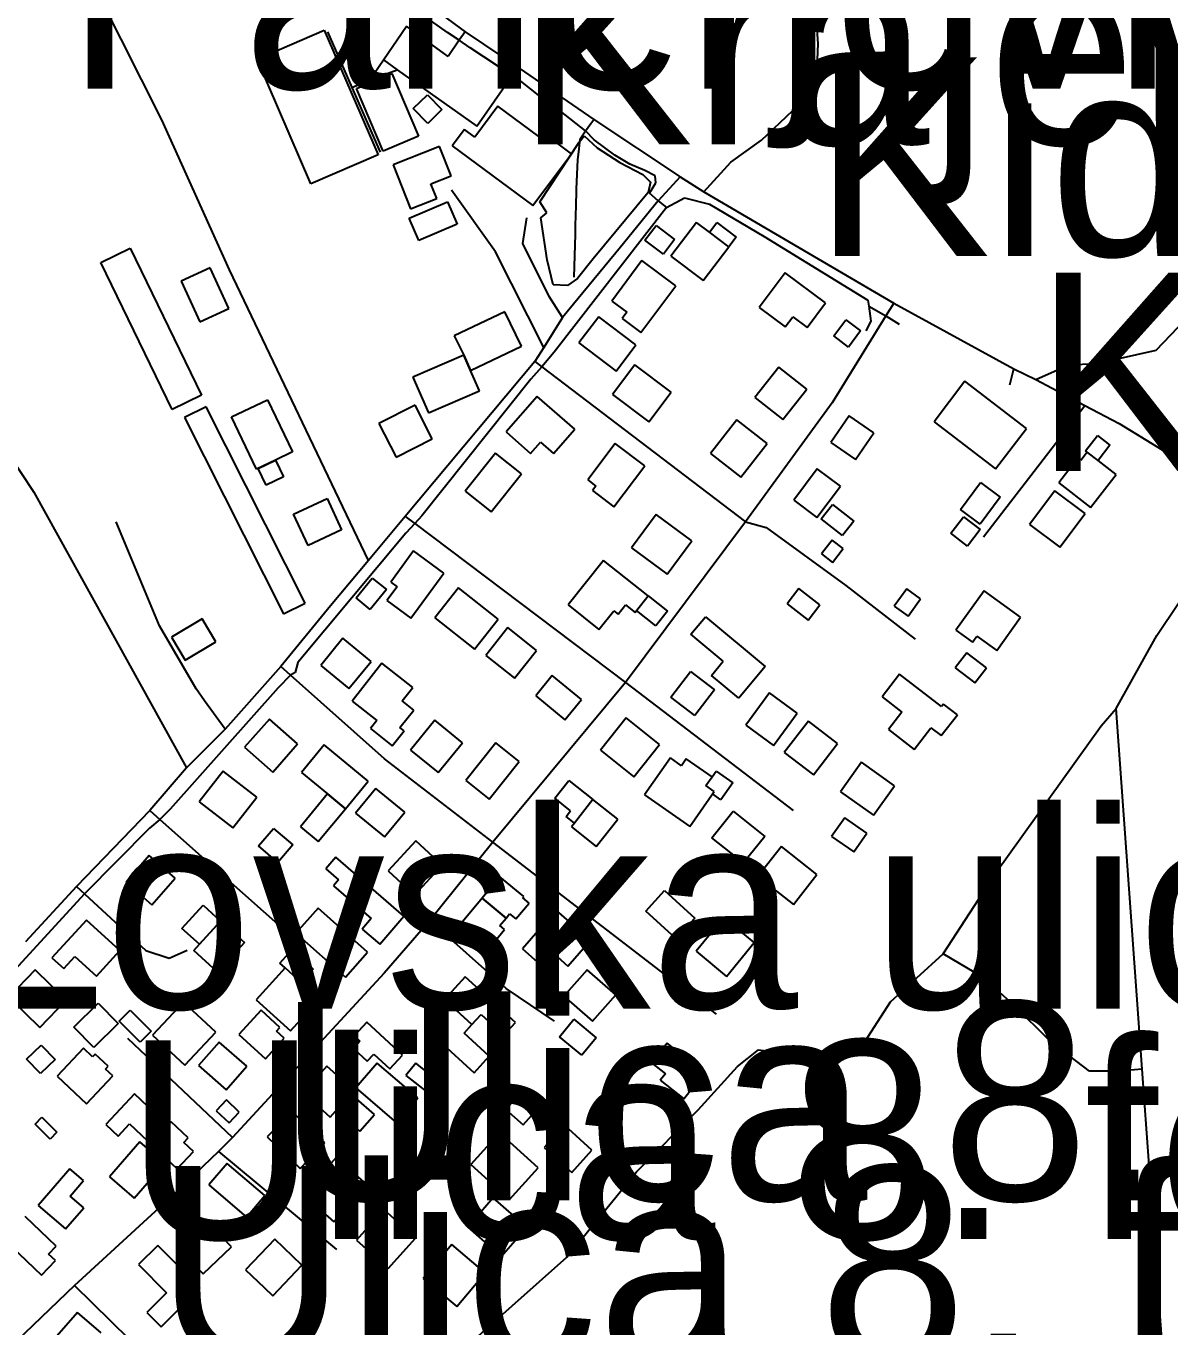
# Model space of a CAD drawing. Extents: x -8864 to 13231, y -7697 to 8949.
# Drawn here: x 2082.3 to 2439.8, y -1918.6 to -1512 of the extents above; entities that cross this region are included whole.
import ezdxf

# ---------------------------------------------------------------- set-up
doc = ezdxf.new("R2010")
doc.units = 0
for name, color, linetype in [('OSM_BUILDING_BARN', 9, 'CONTINUOUS'), ('OSM_BUILDING_GARAGE', 9, 'CONTINUOUS'), ('OSM_BUILDING_GREENHOUSE', 9, 'CONTINUOUS'), ('OSM_BUILDING_HOUSE', 9, 'CONTINUOUS'), ('OSM_BUILDING_ROOF', 9, 'CONTINUOUS'), ('OSM_BUILDING_YES', 9, 'CONTINUOUS'), ('OSM_HIGHWAY_FOOTWAY', 8, 'CONTINUOUS'), ('OSM_HIGHWAY_LIVING_STREET', 8, 'CONTINUOUS'), ('OSM_HIGHWAY_PATH', 8, 'CONTINUOUS'), ('OSM_HIGHWAY_RESIDENTIAL', 8, 'CONTINUOUS'), ('OSM_HIGHWAY_SERVICE', 8, 'CONTINUOUS'), ('OSM_HIGHWAY_TERTIARY', 8, 'CONTINUOUS'), ('OSM_HIGHWAY_TRACK', 8, 'CONTINUOUS'), ('OSM_LABELS', 8, 'CONTINUOUS'), ('OSM_LEISURE_PITCH', 3, 'CONTINUOUS'), ('OSM_LEISURE_PLAYGROUND', 3, 'CONTINUOUS'), ('OSM_LEISURE_SWIMMING_POOL', 3, 'CONTINUOUS')]:
    doc.layers.add(name, color=color, linetype=linetype)

msp = doc.modelspace()

# ---------------------------------------------------------------- linework, layer by layer
at = {"layer": 'OSM_BUILDING_BARN'}
for p, q in [((2176.501005, -1752.020623), (2168.040054, -1762.272795)), ((2182.082935, -1756.635212), (2176.501005, -1752.020623)), ((2173.621985, -1766.887384), (2182.082935, -1756.635212)), ((2168.040054, -1762.272795), (2173.621985, -1766.887384))]:
    msp.add_line(p, q, dxfattribs=at)
at = {"layer": 'OSM_BUILDING_GARAGE'}
for p, q in [((2202.029338, -1572.118351), (2214.043122, -1566.981145)), ((2214.043122, -1566.981145), (2217.014026, -1573.930828)), ((2205.000242, -1579.068034), (2202.029338, -1572.118351)), ((2217.014026, -1573.930828), (2205.000242, -1579.068034)), ((2275.720005, -1578.912361), (2279.196269, -1574.33113)), ((2279.196269, -1574.33113), (2284.992594, -1578.734449)), ((2281.508673, -1583.31568), (2275.720005, -1578.912361)), ((2284.992594, -1578.734449), (2281.508673, -1583.31568)), ((2334.747577, -1608.901633), (2338.499491, -1603.864502)), ((2338.499491, -1603.864502), (2343.1243, -1607.300426)), ((2339.364729, -1612.348675), (2334.747577, -1608.901633)), ((2343.1243, -1607.300426), (2339.364729, -1612.348675)), ((2413.42293, -1644.739757), (2417.113589, -1639.980615)), ((2417.113589, -1639.980615), (2421.010986, -1642.993997)), ((2413.981889, -1645.173418), (2413.42293, -1644.739757)), ((2417.320327, -1647.764259), (2413.981889, -1645.173418)), ((2421.010986, -1642.993997), (2417.320327, -1647.764259)), ((2154.854754, -1650.277265), (2160.214632, -1647.708662)), ((2157.335612, -1655.470068), (2154.854754, -1650.277265)), ((2160.214632, -1647.708662), (2162.703147, -1652.901465)), ((2162.703147, -1652.901465), (2157.335612, -1655.470068)), ((2334.196275, -1672.694162), (2330.919092, -1676.997406)), ((2337.672539, -1675.351721), (2334.196275, -1672.694162)), ((2330.919092, -1676.997406), (2334.387699, -1679.654964)), ((2334.387699, -1679.654964), (2337.672539, -1675.351721)), ((2185.444344, -1690.70774), (2190.474973, -1684.547541)), ((2190.474973, -1684.547541), (2194.908358, -1688.161376)), ((2189.877729, -1694.332695), (2185.444344, -1690.70774)), ((2194.908358, -1688.161376), (2189.877729, -1694.332695)), ((2273.108979, -1694.66628), (2276.730725, -1690.118407)), ((2276.730725, -1690.118407), (2282.718474, -1694.888669)), ((2357.557686, -1687.894508), (2353.622004, -1693.320821)), ((2361.891531, -1691.052444), (2357.557686, -1687.894508)), ((2357.955849, -1696.467637), (2361.891531, -1691.052444)), ((2279.096728, -1699.436542), (2273.108979, -1694.66628)), ((2282.718474, -1694.888669), (2279.096728, -1699.436542)), ((2353.622004, -1693.320821), (2357.955849, -1696.467637)), ((2376.294289, -1707.898476), (2372.726141, -1712.579782)), ((2382.435178, -1712.579782), (2376.294289, -1707.898476)), ((2283.828735, -1721.720005), (2289.931339, -1713.769568)), ((2289.931339, -1713.769568), (2297.427511, -1719.518346)), ((2372.726141, -1712.579782), (2378.859373, -1717.261089)), ((2378.859373, -1717.261089), (2382.435178, -1712.579782)), ((2297.427511, -1719.518346), (2291.324907, -1727.468783)), ((2291.324907, -1727.468783), (2283.828735, -1721.720005)), ((2294.785857, -1749.418661), (2296.692442, -1746.694386)), ((2296.692442, -1746.694386), (2297.963499, -1744.881908)), ((2297.963499, -1744.881908), (2303.177895, -1748.540221)), ((2297.366256, -1751.231139), (2294.785857, -1749.418661)), ((2296.845582, -1751.976145), (2297.366256, -1751.231139)), ((2299.479579, -1753.821981), (2296.845582, -1751.976145)), ((2303.177895, -1748.540221), (2299.479579, -1753.821981)), ((2275.949714, -1788.603754), (2281.814952, -1782.176687)), ((2281.814952, -1782.176687), (2291.263651, -1790.805413)), ((2131.018611, -1794.041185), (2137.603604, -1786.769037)), ((2137.603604, -1786.769037), (2143.085994, -1791.728331)), ((2285.398413, -1797.23248), (2275.949714, -1788.603754)), ((2143.085994, -1791.728331), (2136.501, -1799.000479)), ((2291.263651, -1790.805413), (2285.398413, -1797.23248)), ((2136.501, -1799.000479), (2131.018611, -1794.041185)), ((2161.608201, -1804.927169), (2165.367772, -1800.768479)), ((2165.367772, -1800.768479), (2171.998707, -1806.761885)), ((2163.246792, -1806.406061), (2161.608201, -1804.927169)), ((2168.239136, -1810.920575), (2163.246792, -1806.406061)), ((2171.998707, -1806.761885), (2168.239136, -1810.920575)), ((2097.182466, -1824.908897), (2104.785836, -1817.40324)), ((2104.785836, -1817.40324), (2111.056894, -1823.774709)), ((2111.424428, -1823.063061), (2114.847093, -1819.616019)), ((2114.847093, -1819.616019), (2121.416772, -1826.143161)), ((2103.461181, -1831.269247), (2097.182466, -1824.908897)), ((2111.056894, -1823.774709), (2103.461181, -1831.269247)), ((2117.994107, -1829.590204), (2111.424428, -1823.063061)), ((2248.9589, -1827.92228), (2253.476511, -1822.44037)), ((2253.476511, -1822.44037), (2260.459666, -1828.189147)), ((2121.416772, -1826.143161), (2117.994107, -1829.590204)), ((2255.942055, -1833.682177), (2248.9589, -1827.92228)), ((2260.459666, -1828.189147), (2255.942055, -1833.682177)), ((2082.450459, -1834.92756), (2087.021669, -1830.502002)), ((2087.021669, -1830.502002), (2091.340199, -1834.983157)), ((2086.776646, -1839.397596), (2082.450459, -1834.92756)), ((2091.340199, -1834.983157), (2086.776646, -1839.397596)), ((2144.908352, -1847.63714), (2141.715396, -1851.017466)), ((2148.912947, -1851.428887), (2144.908352, -1847.63714)), ((2185.497943, -1847.19236), (2180.942047, -1852.429641)), ((2191.179414, -1852.140535), (2185.497943, -1847.19236)), ((2141.715396, -1851.017466), (2145.719991, -1854.809213)), ((2145.719991, -1854.809213), (2148.912947, -1851.428887)), ((2180.942047, -1852.429641), (2186.631174, -1857.377816)), ((2186.631174, -1857.377816), (2191.179414, -1852.140535))]:
    msp.add_line(p, q, dxfattribs=at)
at = {"layer": 'OSM_BUILDING_GREENHOUSE'}
for p, q in [((2105.666388, -1585.928761), (2114.847093, -1581.469844)), ((2114.847093, -1581.469844), (2137.128872, -1627.382229)), ((2127.948166, -1631.841146), (2105.666388, -1585.928761)), ((2137.128872, -1627.382229), (2127.948166, -1631.841146)), ((2138.537754, -1631.040543), (2131.822593, -1634.420868)), ((2169.479565, -1692.375664), (2138.537754, -1631.040543)), ((2131.822593, -1634.420868), (2162.764403, -1695.767109)), ((2162.764403, -1695.767109), (2169.479565, -1692.375664))]:
    msp.add_line(p, q, dxfattribs=at)
at = {"layer": 'OSM_BUILDING_HOUSE'}
for p, q in [((2291.860895, -1573.408212), (2283.851706, -1583.938372)), ((2295.842519, -1576.432714), (2291.860895, -1573.408212)), ((2301.914495, -1581.058423), (2295.842519, -1576.432714)), ((2293.905306, -1591.588583), (2301.914495, -1581.058423)), ((2274.778198, -1585.317189), (2265.344812, -1598.00453)), ((2285.337158, -1593.17867), (2274.778198, -1585.317189)), ((2283.851706, -1583.938372), (2293.905306, -1591.588583)), ((2319.540837, -1589.164533), (2311.455078, -1600.006038)), ((2332.098265, -1598.538265), (2319.540837, -1589.164533)), ((2274.479576, -1607.778564), (2285.337158, -1593.17867)), ((2265.344812, -1598.00453), (2270.046191, -1601.49605)), ((2270.046191, -1601.49605), (2268.621995, -1603.408603)), ((2311.455078, -1600.006038), (2319.571465, -1606.055042)), ((2326.370853, -1606.210715), (2332.098265, -1598.538265)), ((2261.301933, -1602.874868), (2255.092131, -1611.036575)), ((2272.894584, -1611.714864), (2261.301933, -1602.874868)), ((2268.621995, -1603.408603), (2274.479576, -1607.778564)), ((2319.571465, -1606.055042), (2321.929811, -1602.897107)), ((2321.929811, -1602.897107), (2326.370853, -1606.210715)), ((2255.092131, -1611.036575), (2266.684782, -1619.865452)), ((2266.684782, -1619.865452), (2272.894584, -1611.714864)), ((2272.504078, -1617.908422), (2265.543894, -1627.14872)), ((2283.897648, -1626.49267), (2272.504078, -1617.908422)), ((2317.565339, -1618.642308), (2310.092137, -1628.138355)), ((2326.324911, -1625.547513), (2317.565339, -1618.642308)), ((2318.859367, -1635.03244), (2326.324911, -1625.547513)), ((2242.014029, -1627.80477), (2232.335621, -1638.902024)), ((2253.767476, -1638.068062), (2242.014029, -1627.80477)), ((2265.543894, -1627.14872), (2276.937463, -1635.732968)), ((2276.937463, -1635.732968), (2283.897648, -1626.49267)), ((2310.092137, -1628.138355), (2318.859367, -1635.03244)), ((2339.548496, -1633.842655), (2333.798113, -1642.160035)), ((2347.24375, -1639.168892), (2339.548496, -1633.842655)), ((2247.174826, -1645.618197), (2253.767476, -1638.068062)), ((2304.418324, -1635.054679), (2296.179425, -1645.618197)), ((2313.935936, -1642.49362), (2304.418324, -1635.054679)), ((2232.335621, -1638.902024), (2239.977275, -1645.573719)), ((2239.977275, -1645.573719), (2243.063034, -1642.037721)), ((2243.063034, -1642.037721), (2247.174826, -1645.618197)), ((2333.798113, -1642.160035), (2341.485709, -1647.475153)), ((2341.485709, -1647.475153), (2347.24375, -1639.168892)), ((2266.424445, -1642.515859), (2257.833326, -1653.824383)), ((2275.643435, -1649.521139), (2266.424445, -1642.515859)), ((2296.179425, -1645.618197), (2305.697037, -1653.057138)), ((2305.697037, -1653.057138), (2313.935936, -1642.49362)), ((2413.981889, -1645.173418), (2411.945135, -1647.797618)), ((2417.320327, -1647.764259), (2413.981889, -1645.173418)), ((2265.980341, -1662.252958), (2275.643435, -1649.521139)), ((2329.517867, -1650.37734), (2322.220776, -1660.162494)), ((2336.791987, -1655.814772), (2329.517867, -1650.37734)), ((2410.988014, -1647.063731), (2405.030892, -1654.747301)), ((2411.945135, -1647.797618), (2410.988014, -1647.063731)), ((2422.986484, -1652.156459), (2417.320327, -1647.764259)), ((2257.833326, -1653.824383), (2260.398411, -1655.781414)), ((2415.000265, -1662.464229), (2422.986484, -1652.156459)), ((2260.398411, -1655.781414), (2259.318778, -1657.204709)), ((2259.318778, -1657.204709), (2265.980341, -1662.252958)), ((2329.487239, -1665.588806), (2336.791987, -1655.814772)), ((2403.867033, -1657.271426), (2395.949727, -1667.790466)), ((2413.26979, -1664.343423), (2403.867033, -1657.271426)), ((2405.030892, -1654.747301), (2415.000265, -1662.464229)), ((2165.865475, -1664.576932), (2176.347866, -1659.684356)), ((2176.347866, -1659.684356), (2180.911419, -1669.45839)), ((2322.220776, -1660.162494), (2329.487239, -1665.588806)), ((2170.421372, -1674.350966), (2165.865475, -1664.576932)), ((2279.180955, -1664.732605), (2271.508672, -1675.129331)), ((2290.329501, -1672.96103), (2279.180955, -1664.732605)), ((2405.352485, -1674.873583), (2413.26979, -1664.343423)), ((2180.911419, -1669.45839), (2170.421372, -1674.350966)), ((2395.949727, -1667.790466), (2405.352485, -1674.873583)), ((2282.657219, -1683.357755), (2290.329501, -1672.96103)), ((2203.407593, -1676.063368), (2196.248327, -1685.781805)), ((2212.88692, -1683.057529), (2203.407593, -1676.063368)), ((2262.795042, -1679.021153), (2251.715408, -1692.920519)), ((2276.730725, -1690.118407), (2262.795042, -1679.021153)), ((2271.508672, -1675.129331), (2282.657219, -1683.357755)), ((2202.565326, -1697.06809), (2212.88692, -1683.057529)), ((2196.248327, -1685.781805), (2198.254453, -1687.260697)), ((2198.254453, -1687.260697), (2195.092125, -1691.563941)), ((2217.427502, -1687.64988), (2210.08447, -1697.023612)), ((2229.816478, -1697.357197), (2217.427502, -1687.64988)), ((2273.108979, -1694.66628), (2276.730725, -1690.118407)), ((2381.72308, -1688.550559), (2372.848653, -1700.826478)), ((2393.147277, -1696.812342), (2381.72308, -1688.550559)), ((2195.092125, -1691.563941), (2202.565326, -1697.06809)), ((2251.715408, -1692.920519), (2261.355532, -1700.604089)), ((2261.355532, -1700.604089), (2266.026283, -1694.744116)), ((2266.026283, -1694.744116), (2267.373909, -1695.811587)), ((2267.373909, -1695.811587), (2269.671, -1692.931639)), ((2269.671, -1692.931639), (2272.618933, -1695.277852)), ((2272.618933, -1695.277852), (2273.108979, -1694.66628)), ((2137.304982, -1697.257121), (2127.7108, -1703.017019)), ((2141.646483, -1704.484792), (2137.304982, -1697.257121)), ((2210.08447, -1697.023612), (2222.481102, -1706.730929)), ((2222.481102, -1706.730929), (2229.816478, -1697.357197)), ((2385.666418, -1707.164589), (2393.147277, -1696.812342)), ((2127.7108, -1703.017019), (2132.052302, -1710.255808)), ((2181.340209, -1703.350603), (2174.395338, -1711.823657)), ((2190.130409, -1710.578274), (2181.340209, -1703.350603)), ((2232.902236, -1700.025875), (2225.980337, -1708.699079)), ((2241.853233, -1707.175709), (2232.902236, -1700.025875)), ((2372.848653, -1700.826478), (2378.086019, -1704.618225)), ((2378.086019, -1704.618225), (2379.479588, -1702.694553)), ((2379.479588, -1702.694553), (2385.666418, -1707.164589)), ((2132.052302, -1710.255808), (2141.646483, -1704.484792)), ((2234.923676, -1715.848913), (2241.853233, -1707.175709)), ((2183.177882, -1719.040207), (2190.130409, -1710.578274)), ((2193.522446, -1711.178726), (2184.219229, -1722.976508)), ((2203.139599, -1718.77334), (2193.522446, -1711.178726)), ((2225.980337, -1708.699079), (2234.923676, -1715.848913)), ((2174.395338, -1711.823657), (2183.177882, -1719.040207)), ((2246.753693, -1715.026071), (2241.577582, -1721.319703)), ((2255.865485, -1722.542848), (2246.753693, -1715.026071)), ((2355.314195, -1714.59241), (2349.87009, -1721.642169)), ((2368.422925, -1724.722268), (2355.314195, -1714.59241)), ((2199.831788, -1722.965388), (2203.139599, -1718.77334)), ((2184.219229, -1722.976508), (2191.92214, -1729.06999)), ((2203.453535, -1725.823098), (2199.831788, -1722.965388)), ((2241.577582, -1721.319703), (2250.697031, -1728.825361)), ((2250.697031, -1728.825361), (2255.865485, -1722.542848)), ((2349.87009, -1721.642169), (2356.05692, -1726.423551)), ((2199.150318, -1731.282769), (2203.453535, -1725.823098)), ((2356.05692, -1726.423551), (2351.830274, -1731.90546)), ((2368.338698, -1733.795774), (2373.376984, -1727.268632)), ((2369.035482, -1723.921665), (2368.422925, -1724.722268)), ((2373.376984, -1727.268632), (2369.035482, -1723.921665)), ((2158.353989, -1728.614091), (2150.59748, -1737.409609)), ((2167.128875, -1736.364377), (2158.353989, -1728.614091)), ((2191.92214, -1729.06999), (2189.938985, -1731.582995)), ((2189.938985, -1731.582995), (2196.761344, -1736.975949)), ((2200.444346, -1732.305762), (2199.150318, -1731.282769)), ((2210.000243, -1728.958795), (2202.412187, -1738.299169)), ((2218.690902, -1736.019673), (2210.000243, -1728.958795)), ((2269.839453, -1728.236028), (2261.799636, -1738.288049)), ((2280.314186, -1736.609006), (2269.839453, -1728.236028)), ((2351.830274, -1731.90546), (2359.862434, -1738.110137)), ((2359.862434, -1738.110137), (2365.115114, -1731.305008)), ((2365.115114, -1731.305008), (2368.338698, -1733.795774)), ((2196.761344, -1736.975949), (2200.444346, -1732.305762)), ((2150.59748, -1737.409609), (2159.364709, -1745.159896)), ((2159.364709, -1745.159896), (2167.128875, -1736.364377)), ((2175.452, -1736.675723), (2168.346333, -1745.28221)), ((2189.188602, -1748.017605), (2175.452, -1736.675723)), ((2202.412187, -1738.299169), (2211.102846, -1745.360047)), ((2211.102846, -1745.360047), (2218.690902, -1736.019673)), ((2229.10438, -1735.997434), (2219.701622, -1747.761857)), ((2236.447413, -1741.868526), (2229.10438, -1735.997434)), ((2261.799636, -1738.288049), (2272.274369, -1746.672147)), ((2272.274369, -1746.672147), (2280.314186, -1736.609006)), ((2227.052312, -1753.62183), (2236.447413, -1741.868526)), ((2283.683252, -1740.756577), (2275.628121, -1752.265252)), ((2287.151859, -1743.191746), (2283.683252, -1740.756577)), ((2288.644968, -1741.056803), (2287.151859, -1743.191746)), ((2296.692442, -1746.694386), (2288.644968, -1741.056803)), ((2343.415265, -1742.102035), (2336.853243, -1751.320095)), ((2353.706231, -1749.4409), (2343.415265, -1742.102035)), ((2143.859347, -1744.904147), (2136.432088, -1754.478031)), ((2154.380022, -1753.065855), (2143.859347, -1744.904147)), ((2168.346333, -1745.28221), (2176.501005, -1752.020623)), ((2182.082935, -1756.635212), (2189.188602, -1748.017605)), ((2219.701622, -1747.761857), (2227.052312, -1753.62183)), ((2294.785857, -1749.418661), (2296.692442, -1746.694386)), ((2176.501005, -1752.020623), (2182.082935, -1756.635212)), ((2191.585233, -1750.285982), (2185.245263, -1758.047388)), ((2200.658741, -1757.702683), (2191.585233, -1750.285982)), ((2289.724601, -1762.150481), (2297.366256, -1751.231139)), ((2297.366256, -1751.231139), (2294.785857, -1749.418661)), ((2336.853243, -1751.320095), (2347.144209, -1758.64784)), ((2347.144209, -1758.64784), (2353.706231, -1749.4409)), ((2136.432088, -1754.478031), (2146.96042, -1762.639738)), ((2146.96042, -1762.639738), (2154.380022, -1753.065855)), ((2275.628121, -1752.265252), (2289.724601, -1762.150481)), ((2185.245263, -1758.047388), (2194.318771, -1765.464089)), ((2194.318771, -1765.464089), (2200.658741, -1757.702683)), ((2204.157976, -1766.676114), (2195.490287, -1776.094324)), ((2212.358589, -1774.22625), (2204.157976, -1766.676114)), ((2318.399948, -1768.410755), (2311.026288, -1777.773368)), ((2329.479582, -1777.161796), (2318.399948, -1768.410755)), ((2120.811872, -1771.279584), (2113.545408, -1779.585845)), ((2128.912945, -1778.37382), (2120.811872, -1771.279584)), ((2179.073746, -1771.8022), (2175.934389, -1775.438274)), ((2200.406061, -1790.193841), (2179.073746, -1771.8022)), ((2175.934389, -1775.438274), (2179.946641, -1778.896436)), ((2195.490287, -1776.094324), (2203.690901, -1783.63334)), ((2203.690901, -1783.63334), (2212.358589, -1774.22625)), ((2113.545408, -1779.585845), (2121.646481, -1786.680081)), ((2121.646481, -1786.680081), (2128.912945, -1778.37382)), ((2179.946641, -1778.896436), (2178.361648, -1780.731153)), ((2230.398407, -1777.873443), (2224.831791, -1784.545139)), ((2237.871609, -1784.111479), (2230.398407, -1777.873443)), ((2311.026288, -1777.773368), (2322.105921, -1786.513289)), ((2322.105921, -1786.513289), (2329.479582, -1777.161796)), ((2178.361648, -1780.731153), (2190.176351, -1790.905489)), ((2224.831791, -1784.545139), (2218.675588, -1791.928482)), ((2224.831791, -1784.545139), (2232.304993, -1790.783174)), ((2232.304993, -1790.783174), (2224.831791, -1784.545139)), ((2237.550016, -1784.500661), (2237.871609, -1784.111479)), ((2239.517857, -1786.146346), (2237.550016, -1784.500661)), ((2173.530101, -1787.747553), (2166.638829, -1795.542317)), ((2189.050777, -1801.491246), (2173.530101, -1787.747553)), ((2235.398408, -1791.09452), (2239.517857, -1786.146346)), ((2248.009435, -1788.314647), (2237.396877, -1800.390416)), ((2258.706221, -1797.721738), (2248.009435, -1788.314647)), ((2101.187061, -1791.416985), (2090.383078, -1803.237006)), ((2111.615852, -1800.94639), (2101.187061, -1791.416985)), ((2136.501, -1799.000479), (2143.085994, -1791.728331)), ((2143.085994, -1791.728331), (2150.513253, -1798.455624)), ((2190.176351, -1790.905489), (2187.297331, -1794.252456)), ((2192.818005, -1799.000479), (2200.406061, -1790.193841)), ((2218.675588, -1791.928482), (2227.66487, -1799.434139)), ((2230.344809, -1793.140507), (2232.304993, -1790.783174)), ((2232.304993, -1790.783174), (2233.42291, -1789.448835)), ((2233.42291, -1789.448835), (2235.398408, -1791.09452)), ((2166.638829, -1795.542317), (2182.151848, -1809.28601)), ((2187.297331, -1794.252456), (2192.818005, -1799.000479)), ((2227.66487, -1799.434139), (2231.853231, -1794.408129)), ((2231.853231, -1794.408129), (2230.344809, -1793.140507)), ((2104.288133, -1808.974664), (2111.615852, -1800.94639)), ((2134.716927, -1800.968629), (2136.501, -1799.000479)), ((2142.144186, -1807.695922), (2134.716927, -1800.968629)), ((2150.513253, -1798.455624), (2142.144186, -1807.695922)), ((2237.396877, -1800.390416), (2244.755224, -1806.861961)), ((2251.615868, -1805.794489), (2258.706221, -1797.721738)), ((2090.383078, -1803.237006), (2094.06608, -1806.606212)), ((2094.06608, -1806.606212), (2097.542344, -1802.803346)), ((2097.542344, -1802.803346), (2104.288133, -1808.974664)), ((2182.151848, -1809.28601), (2189.050777, -1801.491246)), ((2244.755224, -1806.861961), (2248.277429, -1802.858943)), ((2248.277429, -1802.858943), (2251.615868, -1805.794489)), ((2085.145712, -1807.017633), (2076.876185, -1815.490687)), ((2094.854748, -1816.502561), (2085.145712, -1807.017633)), ((2163.246792, -1806.406061), (2154.242197, -1816.369127)), ((2168.239136, -1810.920575), (2163.246792, -1806.406061)), ((2219.494884, -1809.163695), (2213.024745, -1816.269051)), ((2235.206984, -1823.485602), (2219.494884, -1809.163695)), ((2257.657216, -1806.950916), (2250.406067, -1815.20158)), ((2266.569927, -1814.779039), (2257.657216, -1806.950916)), ((2173.981862, -1816.124498), (2168.239136, -1810.920575)), ((2076.876185, -1815.490687), (2086.577565, -1824.975614)), ((2086.577565, -1824.975614), (2094.854748, -1816.502561)), ((2131.516314, -1817.047416), (2121.830248, -1827.410783)), ((2141.577571, -1826.454507), (2131.516314, -1817.047416)), ((2154.242197, -1816.369127), (2164.977267, -1826.076444)), ((2164.977267, -1826.076444), (2173.981862, -1816.124498)), ((2213.024745, -1816.269051), (2210.367777, -1819.182358)), ((2221.631178, -1824.108294), (2213.024745, -1816.269051)), ((2213.024745, -1816.269051), (2221.631178, -1824.108294)), ((2250.406067, -1815.20158), (2259.318778, -1823.040822)), ((2259.318778, -1823.040822), (2266.569927, -1814.779039)), ((2155.719992, -1819.627138), (2148.821063, -1827.210632)), ((2161.623515, -1824.997853), (2155.719992, -1819.627138)), ((2212.251392, -1820.89476), (2207.718466, -1825.876293)), ((2210.367777, -1819.182358), (2212.251392, -1820.89476)), ((2221.631178, -1824.108294), (2224.494885, -1820.972597)), ((2224.494885, -1820.972597), (2231.600552, -1827.444141)), ((2160.543882, -1826.187639), (2161.623515, -1824.997853)), ((2219.173291, -1826.81033), (2221.631178, -1824.108294)), ((2231.600552, -1827.444141), (2235.206984, -1823.485602)), ((2121.830248, -1827.410783), (2131.891505, -1836.817874)), ((2131.891505, -1836.817874), (2141.577571, -1826.454507)), ((2148.821063, -1827.210632), (2157.136531, -1834.771887)), ((2157.136531, -1834.771887), (2162.955827, -1828.378179)), ((2162.955827, -1828.378179), (2160.543882, -1826.187639)), ((2207.718466, -1825.876293), (2222.312649, -1839.186326)), ((2227.044655, -1833.982403), (2219.173291, -1826.81033)), ((2100.237597, -1831.469398), (2091.975728, -1840.242677)), ((2103.085989, -1834.160315), (2100.237597, -1831.469398)), ((2103.882314, -1833.315234), (2103.085989, -1834.160315)), ((2107.925193, -1837.12922), (2103.882314, -1833.315234)), ((2142.649546, -1829.567965), (2136.22535, -1836.917949)), ((2151.255979, -1837.084742), (2142.649546, -1829.567965)), ((2282.672533, -1829.845952), (2277.787387, -1836.02839)), ((2294.364724, -1839.09737), (2282.672533, -1829.845952)), ((2107.128869, -1837.974301), (2107.925193, -1837.12922)), ((2136.22535, -1836.917949), (2144.831782, -1844.445846)), ((2144.831782, -1844.445846), (2151.255979, -1837.084742)), ((2176.309581, -1837.062503), (2168.85935, -1845.335405)), ((2184.778188, -1844.701594), (2176.309581, -1837.062503)), ((2191.983396, -1836.161824), (2185.406059, -1843.878752)), ((2204.716934, -1847.014449), (2191.983396, -1836.161824)), ((2222.312649, -1839.186326), (2227.044655, -1833.982403)), ((2277.787387, -1836.02839), (2282.09826, -1839.430955)), ((2091.975728, -1840.242677), (2101.148776, -1848.893643)), ((2101.148776, -1848.893643), (2109.418302, -1840.131483)), ((2109.418302, -1840.131483), (2107.128869, -1837.974301)), ((2282.09826, -1839.430955), (2280.467326, -1841.488061)), ((2280.467326, -1841.488061), (2287.8563, -1847.325794)), ((2287.8563, -1847.325794), (2294.364724, -1839.09737)), ((2168.85935, -1845.335405), (2177.327957, -1852.974497)), ((2177.327957, -1852.974497), (2184.778188, -1844.701594)), ((2185.406059, -1843.878752), (2198.116627, -1854.742496)), ((2116.148778, -1845.769065), (2107.182467, -1855.342949)), ((2126.60054, -1855.576458), (2116.148778, -1845.769065)), ((2198.116627, -1854.742496), (2204.716934, -1847.014449)), ((2165.390743, -1851.206497), (2157.680176, -1859.212532)), ((2175.643424, -1861.080607), (2165.390743, -1851.206497)), ((2107.182467, -1855.342949), (2111.026266, -1858.945664)), ((2111.026266, -1858.945664), (2114.609727, -1855.131678)), ((2114.609727, -1855.131678), (2129.55613, -1869.153358)), ((2127.649545, -1854.464509), (2126.60054, -1855.576458)), ((2133.001766, -1859.4794), (2127.649545, -1854.464509)), ((2131.592884, -1860.980531), (2133.001766, -1859.4794)), ((2134.586758, -1863.782643), (2131.592884, -1860.980531)), ((2157.680176, -1859.212532), (2167.932857, -1869.086641)), ((2167.932857, -1869.086641), (2175.643424, -1861.080607)), ((2129.55613, -1869.153358), (2134.586758, -1863.782643))]:
    msp.add_line(p, q, dxfattribs=at)
at = {"layer": 'OSM_BUILDING_ROOF'}
for p, q in [((2203.292738, -1537.836955), (2207.726123, -1533.500353)), ((2207.726123, -1533.500353), (2212.243735, -1538.126062)), ((2207.81035, -1542.462664), (2203.292738, -1537.836955)), ((2212.243735, -1538.126062), (2207.81035, -1542.462664))]:
    msp.add_line(p, q, dxfattribs=at)
at = {"layer": 'OSM_BUILDING_YES'}
for p, q in [((2229.701623, -1537.05859), (2222.504073, -1546.754788)), ((2242.519389, -1546.587996), (2229.701623, -1537.05859)), ((2219.311117, -1544.375217), (2215.51326, -1549.479064)), ((2222.504073, -1546.754788), (2219.311117, -1544.375217)), ((2243.591364, -1545.142462), (2242.519389, -1546.587996)), ((2252.733785, -1551.936472), (2243.591364, -1545.142462)), ((2211.539294, -1549.668095), (2196.99871, -1555.439112)), ((2215.168697, -1558.819438), (2211.539294, -1549.668095)), ((2215.51326, -1549.479064), (2240.674059, -1568.170931)), ((2240.674059, -1568.170931), (2252.733785, -1551.936472)), ((2196.99871, -1555.439112), (2202.458129, -1569.216163)), ((2208.82107, -1561.343562), (2215.168697, -1558.819438)), ((2210.651085, -1565.969271), (2208.82107, -1561.343562)), ((2202.458129, -1569.216163), (2210.651085, -1565.969271)), ((2295.842519, -1576.432714), (2298.147266, -1573.408212)), ((2301.914495, -1581.058423), (2295.842519, -1576.432714)), ((2298.147266, -1573.408212), (2304.211586, -1578.022801)), ((2304.211586, -1578.022801), (2301.914495, -1581.058423)), ((2139.793497, -1587.618924), (2130.719989, -1591.799853)), ((2145.628107, -1600.317384), (2139.793497, -1587.618924)), ((2130.719989, -1591.799853), (2136.554599, -1604.487194)), ((2136.554599, -1604.487194), (2145.628107, -1600.317384)), ((2231.937458, -1601.318139), (2216.079876, -1608.879394)), ((2237.082941, -1612.104046), (2231.937458, -1601.318139)), ((2216.079876, -1608.879394), (2219.12735, -1614.861681)), ((2221.210045, -1619.665302), (2237.082941, -1612.104046)), ((2219.12735, -1614.861681), (2203.193198, -1621.789125)), ((2221.210045, -1619.665302), (2219.12735, -1614.861681)), ((2219.12735, -1614.861681), (2221.210045, -1619.665302)), ((2203.193198, -1621.789125), (2208.032402, -1632.908617)), ((2223.958897, -1625.992293), (2221.210045, -1619.665302)), ((2208.032402, -1632.908617), (2223.958897, -1625.992293)), ((2375.742987, -1623.067866), (2366.072236, -1635.677371)), ((2394.954321, -1637.823433), (2375.742987, -1623.067866)), ((2146.501002, -1634.209598), (2157.772059, -1628.816644)), ((2157.772059, -1628.816644), (2165.574511, -1645.151179)), ((2154.303453, -1650.544133), (2146.501002, -1634.209598)), ((2203.867011, -1630.529046), (2192.580639, -1636.277824)), ((2209.203918, -1641.003608), (2203.867011, -1630.529046)), ((2192.580639, -1636.277824), (2197.917546, -1646.763505)), ((2366.072236, -1635.677371), (2385.28357, -1650.421818)), ((2385.28357, -1650.421818), (2394.954321, -1637.823433)), ((2197.917546, -1646.763505), (2209.203918, -1641.003608)), ((2165.574511, -1645.151179), (2160.214632, -1647.708662)), ((2228.958897, -1645.473644), (2219.502541, -1657.40486)), ((2237.159511, -1651.978547), (2228.958897, -1645.473644)), ((2160.214632, -1647.708662), (2154.303453, -1650.544133)), ((2227.703154, -1663.898643), (2237.159511, -1651.978547)), ((2219.502541, -1657.40486), (2227.703154, -1663.898643)), ((2374.387704, -1663.131398), (2380.605162, -1654.702823)), ((2380.605162, -1654.702823), (2386.738394, -1659.228456)), ((2330.77361, -1666.055825), (2334.288159, -1661.530191)), ((2334.288159, -1661.530191), (2341.018634, -1666.778592)), ((2386.738394, -1659.228456), (2380.520935, -1667.657032)), ((2337.496428, -1671.293106), (2330.77361, -1666.055825)), ((2341.018634, -1666.778592), (2337.496428, -1671.293106)), ((2371.34023, -1670.53698), (2375.314197, -1665.388655)), ((2380.520935, -1667.657032), (2374.387704, -1663.131398)), ((2375.314197, -1665.388655), (2380.497965, -1669.391673)), ((2376.523998, -1674.539998), (2371.34023, -1670.53698)), ((2380.497965, -1669.391673), (2376.523998, -1674.539998)), ((2323.85171, -1687.86115), (2320.176365, -1692.631412)), ((2330.367791, -1692.887161), (2323.85171, -1687.86115)), ((2320.176365, -1692.631412), (2326.700103, -1697.657423)), ((2326.700103, -1697.657423), (2330.367791, -1692.887161)), ((2290.076821, -1702.127459), (2294.594433, -1696.667788)), ((2294.594433, -1696.667788), (2313.338692, -1712.168361)), ((2292.067633, -1703.773144), (2290.076821, -1702.127459)), ((2300.206991, -1710.500437), (2292.067633, -1703.773144)), ((2296.485704, -1715.003832), (2300.206991, -1710.500437)), ((2305.107451, -1722.131426), (2296.485704, -1715.003832)), ((2313.338692, -1712.168361), (2305.107451, -1722.131426)), ((2314.686319, -1720.452383), (2307.297344, -1730.493285)), ((2323.323379, -1726.812733), (2314.686319, -1720.452383)), ((2315.934405, -1736.853635), (2323.323379, -1726.812733)), ((2307.297344, -1730.493285), (2315.934405, -1736.853635)), ((2326.814957, -1729.259021), (2319.257529, -1739.066414)), ((2335.911436, -1736.286541), (2326.814957, -1729.259021)), ((2319.257529, -1739.066414), (2328.354008, -1746.082814)), ((2328.354008, -1746.082814), (2335.911436, -1736.286541)), ((2247.519389, -1753.366081), (2251.891519, -1747.795215)), ((2251.891519, -1747.795215), (2259.448947, -1753.744144)), ((2252.481105, -1757.257904), (2247.519389, -1753.366081)), ((2259.448947, -1753.744144), (2253.667935, -1761.105248)), ((2259.448947, -1753.744144), (2253.667935, -1761.105248)), ((2267.228427, -1759.859865), (2259.448947, -1753.744144)), ((2251.072223, -1759.059262), (2252.481105, -1757.257904)), ((2253.667935, -1761.105248), (2251.072223, -1759.059262)), ((2260.520922, -1768.399635), (2267.228427, -1759.859865)), ((2296.654157, -1765.686479), (2303.277435, -1757.424696)), ((2303.277435, -1757.424696), (2313.139611, -1765.330655)), ((2338.154928, -1759.459563), (2334.073763, -1765.319536)), ((2345.107455, -1764.296543), (2338.154928, -1759.459563)), ((2154.946638, -1768.277321), (2159.617389, -1762.762053)), ((2159.617389, -1762.762053), (2165.674051, -1767.899258)), ((2253.667935, -1761.105248), (2252.741442, -1762.283914)), ((2252.741442, -1762.283914), (2260.520922, -1768.399635)), ((2341.026291, -1770.156515), (2345.107455, -1764.296543)), ((2161.0033, -1773.414527), (2154.946638, -1768.277321)), ((2165.674051, -1767.899258), (2161.0033, -1773.414527)), ((2306.508676, -1773.592438), (2296.654157, -1765.686479)), ((2313.139611, -1765.330655), (2306.508676, -1773.592438)), ((2334.073763, -1765.319536), (2341.026291, -1770.156515)), ((2300.383101, -1790.638621), (2291.677128, -1801.191019)), ((2309.862428, -1798.466744), (2300.383101, -1790.638621)), ((2301.156455, -1809.019142), (2309.862428, -1798.466744)), ((2291.677128, -1801.191019), (2301.156455, -1809.019142)), ((2188.798097, -1823.363288), (2184.831787, -1827.655412)), ((2199.931329, -1833.637699), (2188.798097, -1823.363288)), ((2186.623517, -1829.301097), (2184.586764, -1831.513876)), ((2184.831787, -1827.655412), (2186.623517, -1829.301097)), ((2184.586764, -1831.513876), (2188.912951, -1835.516893)), ((2188.912951, -1835.516893), (2190.957362, -1833.304114)), ((2190.957362, -1833.304114), (2195.965019, -1837.929823)), ((2195.965019, -1837.929823), (2199.931329, -1833.637699)), ((2204.081406, -1836.150704), (2201.018619, -1840.009168)), ((2211.087532, -1841.699331), (2204.081406, -1836.150704)), ((2201.018619, -1840.009168), (2208.024745, -1845.568914)), ((2208.024745, -1845.568914), (2211.087532, -1841.699331)), ((2236.623523, -1845.713468), (2232.228423, -1850.594925)), ((2242.006372, -1850.561567), (2236.623523, -1845.713468)), ((2232.228423, -1850.594925), (2237.618929, -1855.443024)), ((2237.618929, -1855.443024), (2242.006372, -1850.561567)), ((2230.252925, -1857.93379), (2221.271301, -1867.841258)), ((2242.312651, -1868.864252), (2230.252925, -1857.93379)), ((2250.566863, -1855.554219), (2244.265178, -1862.492782)), ((2259.127354, -1863.326744), (2250.566863, -1855.554219)), ((2117.879253, -1860.691424), (2108.369298, -1871.644125)), ((2125.605134, -1867.396479), (2117.879253, -1860.691424)), ((2179.2422, -1865.61736), (2168.920606, -1877.303947)), ((2188.805754, -1874.079294), (2179.2422, -1865.61736)), ((2244.265178, -1862.492782), (2252.825669, -1870.265308)), ((2252.825669, -1870.265308), (2259.127354, -1863.326744)), ((2095.957351, -1869.131119), (2092.70314, -1872.933986)), ((2100.275882, -1872.83391), (2095.957351, -1869.131119)), ((2116.095179, -1878.349179), (2125.605134, -1867.396479)), ((2145.145718, -1867.485435), (2139.387678, -1874.212728)), ((2156.883851, -1877.526336), (2145.145718, -1867.485435)), ((2221.271301, -1867.841258), (2233.331026, -1878.782839)), ((2233.331026, -1878.782839), (2242.312651, -1868.864252)), ((2092.70314, -1872.933986), (2086.118147, -1880.639794)), ((2096.095177, -1877.726487), (2100.275882, -1872.83391)), ((2108.369298, -1871.644125), (2116.095179, -1878.349179)), ((2139.387678, -1874.212728), (2151.133468, -1884.253629)), ((2178.48416, -1885.754761), (2188.805754, -1874.079294)), ((2100.291196, -1881.318083), (2096.095177, -1877.726487)), ((2151.133468, -1884.253629), (2156.883851, -1877.526336)), ((2168.920606, -1877.303947), (2178.48416, -1885.754761)), ((2228.315712, -1878.226864), (2220.344808, -1887.355968)), ((2238.790445, -1887.389326), (2228.315712, -1878.226864)), ((2086.118147, -1880.639794), (2094.640353, -1887.934182)), ((2094.640353, -1887.934182), (2100.291196, -1881.318083)), ((2194.081405, -1881.896297), (2185.528571, -1891.459061)), ((2204.027807, -1890.803011), (2194.081405, -1881.896297)), ((2091.669449, -1893.327135), (2081.960413, -1884.042359)), ((2138.193191, -1884.854082), (2129.326421, -1893.304896)), ((2146.462717, -1893.527286), (2138.193191, -1884.854082)), ((2220.344808, -1887.355968), (2230.819541, -1896.51843)), ((2230.819541, -1896.51843), (2238.790445, -1887.389326)), ((2075.237594, -1891.069878), (2087.090582, -1902.411761)), ((2089.318759, -1895.795663), (2091.669449, -1893.327135)), ((2123.438212, -1893.104746), (2117.435148, -1899.053674)), ((2136.669454, -1906.459256), (2123.438212, -1893.104746)), ((2129.326421, -1893.304896), (2137.595947, -1901.978101)), ((2137.595947, -1901.978101), (2146.462717, -1893.527286)), ((2160.007894, -1891.136595), (2150.888445, -1900.68824)), ((2168.514787, -1899.264945), (2160.007894, -1891.136595)), ((2185.528571, -1891.459061), (2195.48263, -1900.365774)), ((2195.48263, -1900.365774), (2204.027807, -1890.803011)), ((2215.344807, -1892.848997), (2206.439752, -1903.401396)), ((2225.81954, -1901.688994), (2215.344807, -1892.848997)), ((2087.090582, -1902.411761), (2091.462711, -1897.852769)), ((2091.462711, -1897.852769), (2089.318759, -1895.795663)), ((2117.435148, -1899.053674), (2126.202378, -1907.90479)), ((2150.888445, -1900.68824), (2156.707741, -1906.247986)), ((2159.402994, -1908.816589), (2168.514787, -1899.264945)), ((2216.922143, -1912.241392), (2225.81954, -1901.688994)), ((2124.464246, -1918.557264), (2136.669454, -1906.459256)), ((2156.707741, -1906.247986), (2159.402994, -1908.816589)), ((2206.439752, -1903.401396), (2216.922143, -1912.241392)), ((2126.202378, -1907.90479), (2120.000233, -1914.05387)), ((2098.407581, -1914.031631), (2090.444334, -1923.138495)), ((2105.727643, -1920.436459), (2098.407581, -1914.031631)), ((2120.000233, -1914.05387), (2124.464246, -1918.557264))]:
    msp.add_line(p, q, dxfattribs=at)
at = {"layer": 'OSM_HIGHWAY_FOOTWAY'}
for p, q in [((2214.050779, -1514.007882), (2186.432093, -1494.493173)), ((2193.974207, -1522.60325), (2201.156444, -1512.106449)), ((2176.53929, -1513.885568), (2184.096718, -1531.198618)), ((2217.657212, -1516.454171), (2214.050779, -1514.007882)), ((2221.141132, -1518.833742), (2217.657212, -1516.454171)), ((2234.249863, -1527.451349), (2221.141132, -1518.833742)), ((2189.701619, -1528.819046), (2193.974207, -1522.60325)), ((2193.974207, -1522.60325), (2198.308052, -1525.68335)), ((2189.701619, -1528.819046), (2198.308052, -1525.68335)), ((2198.308052, -1525.68335), (2223.1932, -1543.352223)), ((2223.1932, -1543.352223), (2234.249863, -1527.451349)), ((2236.439756, -1528.896883), (2234.249863, -1527.451349)), ((2184.096718, -1531.198618), (2189.701619, -1528.819046)), ((2184.096718, -1531.198618), (2192.925203, -1551.424975)), ((2242.97115, -1534.034088), (2236.439756, -1528.896883)), ((2249.334091, -1538.648678), (2242.97115, -1534.034088)), ((2257.136542, -1544.74216), (2249.334091, -1538.648678)), ((2255.421381, -1547.255165), (2257.136542, -1544.74216)), ((2257.136542, -1544.74216), (2258.851703, -1542.507142)), ((2259.87008, -1547.566511), (2257.136542, -1544.74216)), ((2258.851703, -1542.507142), (2259.785853, -1541.23952)), ((2255.107445, -1550.413101), (2255.421381, -1547.255165)), ((2266.317248, -1552.347893), (2259.87008, -1547.566511)), ((2254.762882, -1553.837905), (2255.107445, -1550.413101)), ((2271.010969, -1555.161125), (2266.317248, -1552.347893)), ((2254.295807, -1562.93365), (2254.762882, -1553.837905)), ((2275.666406, -1557.195992), (2271.010969, -1555.161125)), ((2278.928275, -1558.886155), (2275.666406, -1557.195992)), ((2277.128887, -1564.267989), (2279.073757, -1560.998858)), ((2279.073757, -1560.998858), (2278.928275, -1558.886155)), ((2254.173295, -1568.882579), (2254.295807, -1562.93365)), ((2279.893053, -1566.703158), (2277.128887, -1564.267989)), ((2282.473451, -1568.760264), (2247.389221, -1613.949882)), ((2254.13501, -1570.528263), (2254.173295, -1568.882579)), ((2279.893053, -1566.703158), (2282.473451, -1568.760264)), ((2282.473451, -1568.760264), (2288.040068, -1565.680165)), ((2288.040068, -1565.680165), (2295.873147, -1567.726151)), ((2295.873147, -1567.726151), (2312.948187, -1577.83377)), ((2254.043127, -1575.065016), (2254.13501, -1570.528263)), ((2253.576052, -1590.487753), (2253.981871, -1577.099884)), ((2253.981871, -1577.099884), (2254.043127, -1575.065016)), ((2312.948187, -1577.83377), (2345.39842, -1597.682065)), ((2345.39842, -1597.682065), (2345.6511, -1599.550139)), ((2345.6511, -1599.550139), (2346.294285, -1604.298163)), ((2345.6511, -1599.550139), (2351.05692, -1602.574641)), ((2346.294285, -1604.298163), (2344.770549, -1607.333784)), ((2351.05692, -1602.574641), (2355.145741, -1605.187722)), ((2247.389221, -1613.949882), (2243.530109, -1618.542233)), ((2243.530109, -1618.542233), (2240.09213, -1622.445175)), ((2240.09213, -1622.445175), (2205.942049, -1665.099549)), ((2205.942049, -1665.099549), (2203.798098, -1667.545837)), ((2201.026276, -1670.559219), (2167.236073, -1710.978575)), ((2203.798098, -1667.545837), (2201.026276, -1670.559219)), ((2167.236073, -1710.978575), (2166.432091, -1714.014197)), ((2164.938982, -1714.914876), (2161.064556, -1718.840057)), ((2166.432091, -1714.014197), (2164.938982, -1714.914876)), ((2161.064556, -1718.840057), (2127.366237, -1756.757527)), ((2124.07374, -1759.97106), (2120.8425, -1762.750933)), ((2127.366237, -1756.757527), (2124.07374, -1759.97106)), ((2120.8425, -1762.750933), (2100.513248, -1783.255278)), ((2100.513248, -1783.255278), (2055.046168, -1832.770378))]:
    msp.add_line(p, q, dxfattribs=at)
at = {"layer": 'OSM_HIGHWAY_LIVING_STREET'}
for p, q in [((2241.324902, -1616.863189), (2243.530109, -1618.542233)), ((2243.530109, -1618.542233), (2307.167175, -1666.967623)), ((2307.167175, -1666.967623), (2313.652628, -1668.780101)), ((2313.652628, -1668.780101), (2338.499491, -1686.849276)), ((2338.499491, -1686.849276), (2360.130428, -1703.63971)), ((2164.938982, -1714.914876), (2161.876195, -1712.201719)), ((2194.326428, -1740.990086), (2164.938982, -1714.914876)), ((2228.124288, -1767.065296), (2194.326428, -1740.990086))]:
    msp.add_line(p, q, dxfattribs=at)
at = {"layer": 'OSM_HIGHWAY_PATH'}
for p, q in [((2064.977256, -1627.882607), (2084.663323, -1657.749564)), ((2084.663323, -1657.749564), (2132.427493, -1743.836676))]:
    msp.add_line(p, q, dxfattribs=at)
at = {"layer": 'OSM_HIGHWAY_RESIDENTIAL'}
for p, q in [((2286.692441, -1559.153022), (2279.893053, -1566.703158)), ((2279.893053, -1566.703158), (2268.063036, -1581.158498)), ((2268.063036, -1581.158498), (2249.938992, -1603.097257)), ((2353.499493, -1598.638341), (2351.05692, -1602.574641)), ((2249.938992, -1603.097257), (2244.089067, -1612.526587)), ((2351.05692, -1602.574641), (2334.188618, -1629.739562)), ((2244.089067, -1612.526587), (2241.324902, -1616.863189)), ((2241.324902, -1616.863189), (2200.773596, -1665.266341)), ((2334.188618, -1629.739562), (2307.167175, -1666.967623)), ((2381.516341, -1671.63781), (2413.162593, -1630.629121)), ((2200.773596, -1665.266341), (2189.326427, -1679.09899)), ((2200.773596, -1665.266341), (2203.798098, -1667.545837)), ((2203.798098, -1667.545837), (2269.625058, -1717.172133)), ((2307.167175, -1666.967623), (2269.625058, -1717.172133)), ((2189.326427, -1679.09899), (2177.404527, -1693.242984)), ((2177.404527, -1693.242984), (2161.876195, -1712.201719)), ((2161.876195, -1712.201719), (2144.563789, -1731.783146)), ((2269.625058, -1717.172133), (2228.124288, -1767.065296)), ((2269.625058, -1717.172133), (2322.05998, -1757.180067)), ((2144.563789, -1731.783146), (2135.023206, -1741.256954)), ((2132.427493, -1743.836676), (2120.934383, -1757.180067)), ((2135.023206, -1741.256954), (2132.427493, -1743.836676)), ((2120.934383, -1757.180067), (2098.009419, -1780.942423)), ((2228.124288, -1767.065296), (2208.522448, -1791.550419)), ((2098.009419, -1780.942423), (2082.090581, -1798.222115)), ((2208.522448, -1791.550419), (2194.211573, -1808.040627)), ((2232.389219, -1812.777531), (2208.522448, -1791.550419)), ((2194.211573, -1808.040627), (2146.80728, -1859.368205)), ((2247.481105, -1823.051942), (2232.389219, -1812.777531)), ((2146.80728, -1859.368205), (2114.043111, -1828.467135)), ((2146.80728, -1859.368205), (2142.442808, -1863.727046)), ((2142.442808, -1863.727046), (2127.772056, -1877.782085)), ((2142.442808, -1863.727046), (2179.295798, -1894.339009)), ((2251.309589, -1896.796417), (2273.078351, -1870.087396)), ((2127.772056, -1877.782085), (2098.560721, -1904.613421)), ((2183.652614, -1956.863917), (2251.309589, -1896.796417)), ((2097.473431, -1905.647533), (2047.772047, -1952.905377)), ((2098.560721, -1904.613421), (2097.473431, -1905.647533)), ((2147.825657, -1954.995842), (2097.473431, -1905.647533))]:
    msp.add_line(p, q, dxfattribs=at)
at = {"layer": 'OSM_HIGHWAY_SERVICE'}
for p, q in [((2124.701612, -1541.306237), (2105.605132, -1503.399886)), ((2329.831803, -1517.555), (2328.805769, -1502.354654)), ((2214.234547, -1521.558018), (2201.156444, -1512.106449)), ((2217.657212, -1516.454171), (2214.234547, -1521.558018)), ((2219.47957, -1513.885568), (2217.657212, -1516.454171)), ((2329.425983, -1527.41799), (2329.831803, -1517.555)), ((2321.822613, -1538.515244), (2329.425983, -1527.41799)), ((2312.174833, -1547.755542), (2321.822613, -1538.515244)), ((2145.857816, -1588.252735), (2124.701612, -1541.306237)), ((2302.519395, -1554.538433), (2312.174833, -1547.755542)), ((2294.09673, -1563.834329), (2302.519395, -1554.538433)), ((2228.958897, -1582.559554), (2215.298865, -1563.356191)), ((2237.557673, -1580.03543), (2238.851701, -1571.996036)), ((2245.735316, -1596.581235), (2237.557673, -1580.03543)), ((2244.089067, -1612.526587), (2228.958897, -1582.559554)), ((2189.326427, -1679.09899), (2145.857816, -1588.252735)), ((2249.938992, -1603.097257), (2245.735316, -1596.581235)), ((2389.724612, -1624.157577), (2391.018639, -1619.153805)), ((2120.934383, -1757.180067), (2124.07374, -1759.97106)), ((2124.07374, -1759.97106), (2162.871601, -1794.408129)), ((2298.131952, -1820.783565), (2228.124288, -1767.065296)), ((2098.009419, -1780.942423), (2100.513248, -1783.255278)), ((2100.513248, -1783.255278), (2119.670983, -1800.968629)), ((2119.670983, -1800.968629), (2126.968074, -1803.337081)), ((2126.968074, -1803.337081), (2132.61126, -1800.868554))]:
    msp.add_line(p, q, dxfattribs=at)
at = {"layer": 'OSM_HIGHWAY_TERTIARY'}
for p, q in [((2189.188602, -1491.123966), (2219.47957, -1513.885568)), ((2219.47957, -1513.885568), (2236.45507, -1525.171853)), ((2236.45507, -1525.171853), (2259.785853, -1541.23952)), ((2259.785853, -1541.23952), (2286.692441, -1559.153022)), ((2286.692441, -1559.153022), (2294.09673, -1563.834329)), ((2294.09673, -1563.834329), (2353.499493, -1598.638341)), ((2353.499493, -1598.638341), (2391.018639, -1619.153805)), ((2391.018639, -1619.153805), (2397.932882, -1622.500772)), ((2397.932882, -1622.500772), (2413.162593, -1630.629121)), ((2413.162593, -1630.629121), (2423.943605, -1636.277824)), ((2423.943605, -1636.277824), (2445.689396, -1649.576737))]:
    msp.add_line(p, q, dxfattribs=at)
at = {"layer": 'OSM_HIGHWAY_TRACK'}
for p, q in [((2435.536255, -1613.304952), (2449.41834, -1598.749536)), ((2416.439776, -1617.619315), (2435.536255, -1613.304952)), ((2397.932882, -1622.500772), (2408.399958, -1617.808346)), ((2408.399958, -1617.808346), (2416.439776, -1617.619315)), ((2435.735337, -1702.461044), (2462.60364, -1662.130644)), ((2124.012485, -1699.447661), (2110.451993, -1666.989862)), ((2135.406054, -1719.173641), (2124.012485, -1699.447661)), ((2422.955856, -1725.33384), (2435.735337, -1702.461044)), ((2138.09365, -1722.865313), (2135.406054, -1719.173641)), ((2144.563789, -1731.783146), (2138.09365, -1722.865313)), ((2418.308076, -1730.749033), (2422.955856, -1725.33384)), ((2431.133498, -1838.041018), (2422.955856, -1725.33384)), ((2385.559221, -1776.383431), (2418.308076, -1730.749033)), ((2368.928285, -1802.002742), (2385.559221, -1776.383431)), ((2352.458145, -1817.002938), (2368.928285, -1802.002742)), ((2381.462743, -1809.386085), (2368.928285, -1802.002742)), ((2391.04161, -1817.981453), (2381.462743, -1809.386085)), ((2343.369323, -1831.013499), (2352.458145, -1817.002938)), ((2402.350953, -1829.289977), (2391.04161, -1817.981453)), ((2414.640388, -1838.630351), (2402.350953, -1829.289977)), ((2304.625062, -1837.173698), (2311.17177, -1832.003133)), ((2311.17177, -1832.003133), (2321.98341, -1833.470906)), ((2321.98341, -1833.470906), (2335.505617, -1834.70517)), ((2335.505617, -1834.70517), (2343.369323, -1831.013499)), ((2292.343284, -1850.695001), (2304.625062, -1837.173698)), ((2423.974233, -1838.630351), (2414.640388, -1838.630351)), ((2431.133498, -1838.041018), (2423.974233, -1838.630351)), ((2437.741462, -1929.120782), (2431.133498, -1838.041018)), ((2273.078351, -1870.087396), (2292.343284, -1850.695001))]:
    msp.add_line(p, q, dxfattribs=at)
at = {"layer": 'OSM_LEISURE_PITCH'}
for p, q in [((2154.48722, -1522.403099), (2175.490285, -1513.318474)), ((2175.490285, -1513.318474), (2192.327959, -1552.247817)), ((2171.324894, -1561.332443), (2154.48722, -1522.403099)), ((2185.566856, -1531.532203), (2196.631176, -1526.862016)), ((2196.631176, -1526.862016), (2204.923673, -1546.49904)), ((2193.851696, -1551.169227), (2185.566856, -1531.532203)), ((2204.923673, -1546.49904), (2193.851696, -1551.169227)), ((2192.327959, -1552.247817), (2171.324894, -1561.332443))]:
    msp.add_line(p, q, dxfattribs=at)
at = {"layer": 'OSM_LEISURE_PLAYGROUND'}
for p, q in [((2242.909894, -1566.970026), (2255.115102, -1548.300398)), ((2255.115102, -1548.300398), (2256.723066, -1546.387845)), ((2256.723066, -1546.387845), (2260.827201, -1550.068397)), ((2260.827201, -1550.068397), (2267.909897, -1554.682986)), ((2267.909897, -1554.682986), (2275.053849, -1558.485853)), ((2275.053849, -1558.485853), (2277.412195, -1560.809827)), ((2277.412195, -1560.809827), (2276.69244, -1564.090077)), ((2276.69244, -1564.090077), (2259.494888, -1584.827931)), ((2245.046189, -1570.39483), (2242.909894, -1566.970026)), ((2243.162574, -1571.996036), (2245.046189, -1570.39483)), ((2245.122758, -1585.094799), (2243.162574, -1571.996036)), ((2247.014029, -1592.900683), (2245.122758, -1585.094799)), ((2259.494888, -1584.827931), (2254.670998, -1590.954771)), ((2251.531641, -1593.156431), (2247.014029, -1592.900683)), ((2254.670998, -1590.954771), (2251.531641, -1593.156431))]:
    msp.add_line(p, q, dxfattribs=at)
at = {"layer": 'OSM_LEISURE_SWIMMING_POOL'}
for p, q in [((2085.09977, -1855.220634), (2087.22075, -1853.052333)), ((2087.22075, -1853.052333), (2091.9451, -1857.678042)), ((2089.824119, -1859.846343), (2085.09977, -1855.220634)), ((2091.9451, -1857.678042), (2089.824119, -1859.846343))]:
    msp.add_line(p, q, dxfattribs=at)

# ---------------------------------------------------------------- texts
at = {"layer": 'OSM_LABELS'}
for s, p in [('Ulica Paherjevih', (1887.281682, -1531.572616)), ('Krajevna skupnost Dravski Dvor', (2235.475828, -1549.04911)), ('Kidričeva cesta', (2328.312853, -1583.881517)), ('Kidričeva cesta', (2397.339467, -1651.133466)), ('Lovska ulica', (2060.707765, -1819.109802)), ('Ulica 8. februarja', (2160.869303, -1879.033028)), ('Ulica 8. februarja', (2113.304277, -1891.071099)), ('Ulica 8. februarja', (2122.649544, -1930.321688))]:
    msp.add_text(s, height=62.042552, dxfattribs=at).set_placement(p)

doc.saveas('drawing.dxf')
